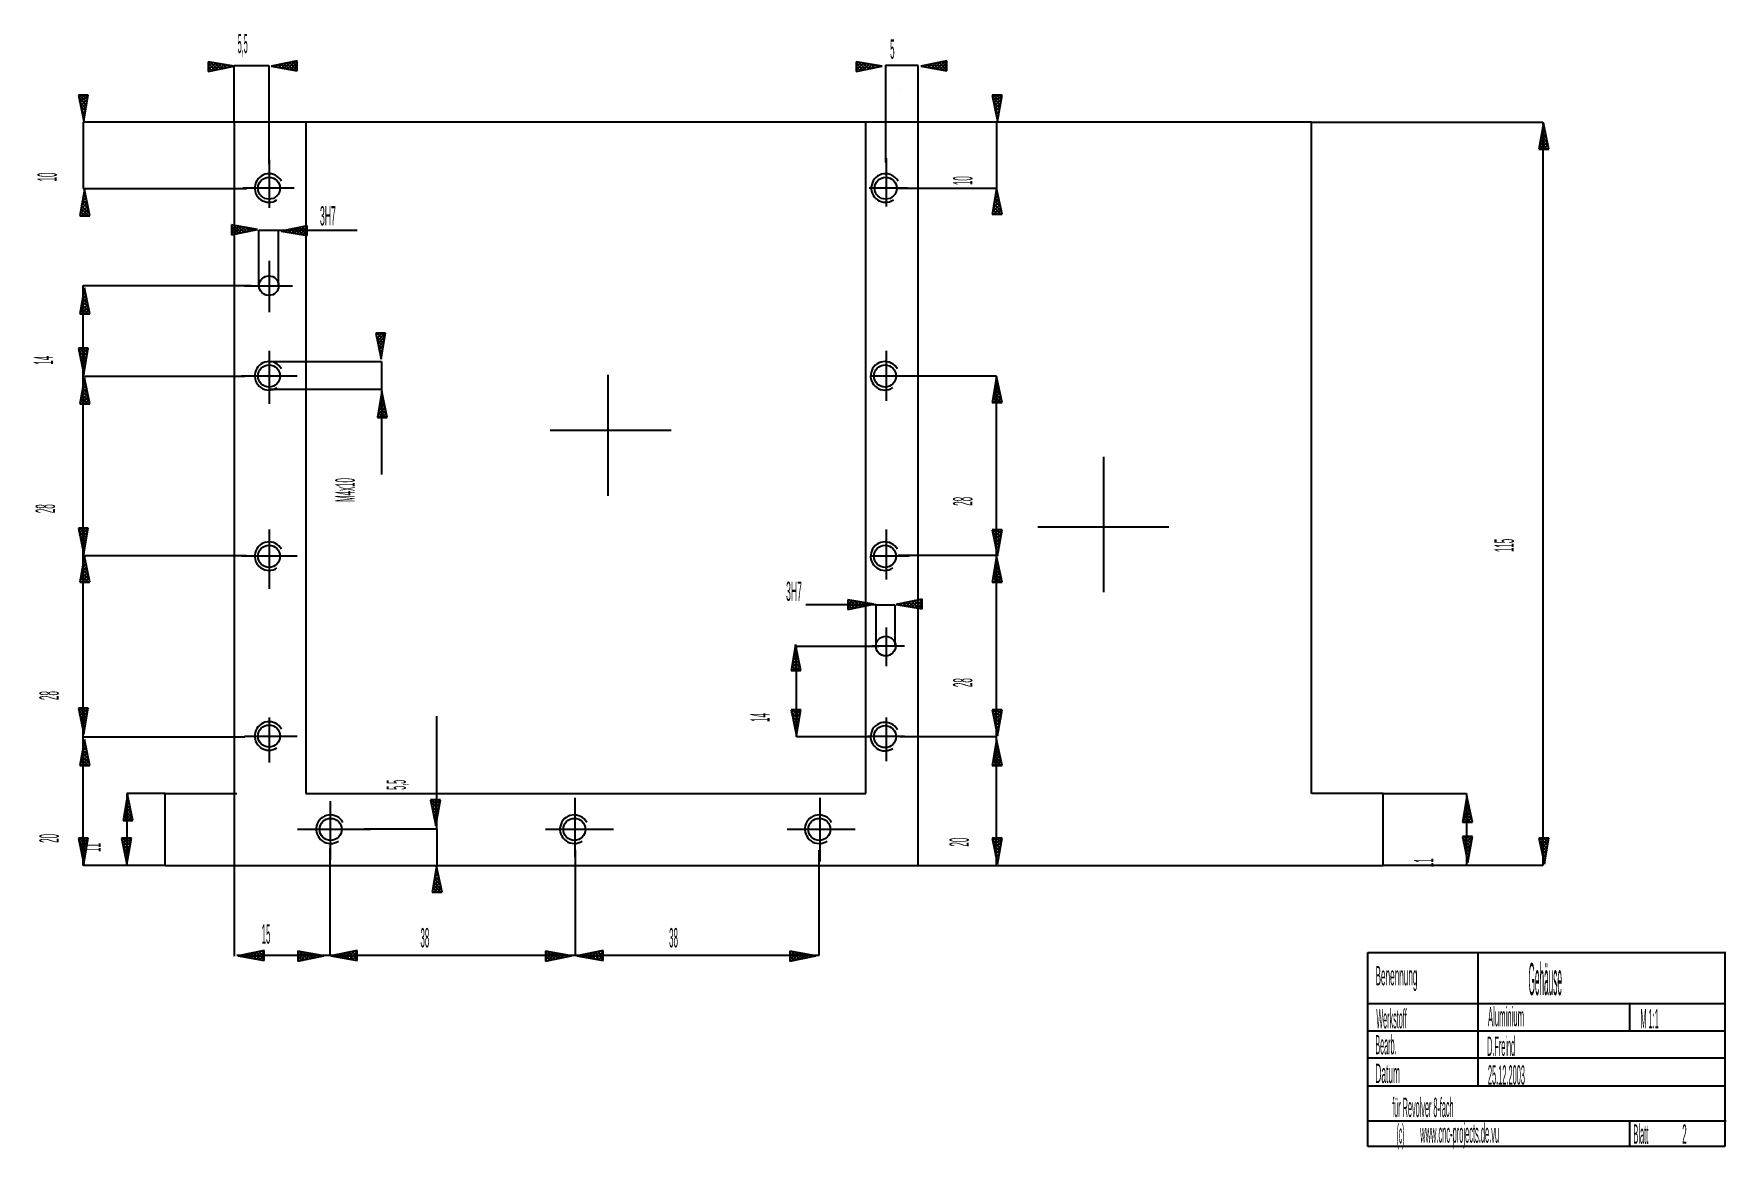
# Model space of a CAD drawing. Extents: x 0.8 to 11.1, y 0.4 to 7.2.
import ezdxf

# ---------------------------------------------------------------- set-up
doc = ezdxf.new("R2010")
doc.units = 0
doc.header["$LTSCALE"] = 10
doc.linetypes.add('DASHDOT', pattern=[1, 0.5, -0.25, 0, -0.25])
doc.layers.add('1', color=1, linetype='CONTINUOUS')

msp = doc.modelspace()

# ---------------------------------------------------------------- linework, layer by layer
at = {"layer": '1', "color": 0, "linetype": 'CONTINUOUS'}
for p, q in [((1.991, 6.986), (1.831, 7.013)), ((1.831, 7.013), (1.831, 6.953)), ((1.831, 7.013), (1.831, 6.953)), ((1.841, 7.011), (1.831, 7.002)), ((1.858, 7.008), (1.831, 6.981)), ((1.876, 7.005), (1.831, 6.961)), ((1.874, 6.962), (1.831, 7.004)), ((1.831, 6.953), (1.991, 6.986)), ((1.857, 6.958), (1.831, 6.984)), ((1.84, 6.954), (1.831, 6.963)), ((1.891, 6.965), (1.846, 7.011)), ((1.894, 7.002), (1.847, 6.956)), ((1.908, 6.969), (1.871, 7.006)), ((1.911, 6.999), (1.873, 6.961)), ((1.925, 6.972), (1.895, 7.002)), ((1.929, 6.996), (1.899, 6.967)), ((1.942, 6.976), (1.92, 6.998)), ((1.947, 6.993), (1.925, 6.972)), ((1.96, 6.979), (1.945, 6.994)), ((1.964, 6.99), (1.951, 6.978)), ((1.977, 6.983), (1.97, 6.989)), ((1.982, 6.987), (1.978, 6.983)), ((1.991, 6.643), (1.991, 6.99)), ((1.991, 6.99), (2.203, 6.99)), ((1.991, 6.986), (1.991, 6.986)), ((2.203, 6.99), (2.203, 6.387)), ((2.376, 7.018), (2.217, 6.985)), ((2.217, 6.985), (2.217, 6.985)), ((2.217, 6.985), (2.376, 6.958)), ((2.229, 6.983), (2.225, 6.987)), ((2.231, 6.988), (2.226, 6.983)), ((2.254, 6.978), (2.242, 6.99)), ((2.257, 6.993), (2.244, 6.98)), ((2.279, 6.974), (2.259, 6.994)), ((2.283, 6.999), (2.261, 6.977)), ((2.304, 6.97), (2.277, 6.997)), ((2.309, 7.004), (2.279, 6.974)), ((2.329, 6.966), (2.294, 7.001)), ((2.335, 7.009), (2.297, 6.971)), ((2.354, 6.961), (2.311, 7.004)), ((2.361, 7.015), (2.314, 6.968)), ((2.376, 6.96), (2.328, 7.008)), ((2.376, 7.009), (2.332, 6.965)), ((2.376, 6.98), (2.345, 7.012)), ((2.376, 6.989), (2.35, 6.962)), ((2.376, 7.001), (2.362, 7.015)), ((2.376, 6.968), (2.367, 6.959)), ((2.376, 6.958), (2.376, 7.018)), ((2.376, 6.958), (2.376, 7.018)), ((5.952, 6.986), (5.793, 7.013)), ((5.793, 7.013), (5.793, 6.953)), ((5.793, 7.013), (5.793, 6.953)), ((5.802, 7.011), (5.793, 7.002)), ((5.82, 7.008), (5.793, 6.981)), ((5.837, 7.005), (5.793, 6.961)), ((5.835, 6.962), (5.793, 7.004)), ((5.793, 6.953), (5.952, 6.986)), ((5.818, 6.958), (5.793, 6.984)), ((5.801, 6.954), (5.793, 6.963)), ((5.852, 6.965), (5.807, 7.011)), ((5.855, 7.002), (5.808, 6.956)), ((5.869, 6.969), (5.832, 7.006)), ((5.872, 6.999), (5.834, 6.961)), ((5.887, 6.972), (5.857, 7.002)), ((5.89, 6.996), (5.861, 6.967)), ((5.904, 6.976), (5.882, 6.998)), ((5.908, 6.993), (5.887, 6.972)), ((5.921, 6.979), (5.907, 6.994)), ((5.925, 6.99), (5.913, 6.978)), ((5.938, 6.983), (5.931, 6.989)), ((5.943, 6.987), (5.939, 6.983)), ((5.952, 6.986), (5.952, 6.986)), ((6.172, 6.99), (5.971, 6.99)), ((5.971, 6.99), (5.971, 6.397)), ((6.172, 6.643), (6.172, 6.99)), ((6.347, 7.018), (6.188, 6.985)), ((6.188, 6.985), (6.188, 6.985)), ((6.188, 6.985), (6.347, 6.958)), ((6.202, 6.988), (6.197, 6.983)), ((6.201, 6.983), (6.197, 6.987)), ((6.225, 6.978), (6.214, 6.99)), ((6.228, 6.993), (6.215, 6.98)), ((6.25, 6.974), (6.231, 6.994)), ((6.254, 6.999), (6.233, 6.977)), ((6.275, 6.97), (6.248, 6.997)), ((6.28, 7.004), (6.25, 6.974)), ((6.3, 6.966), (6.265, 7.001)), ((6.306, 7.009), (6.268, 6.971)), ((6.325, 6.961), (6.282, 7.004)), ((6.332, 7.015), (6.286, 6.968)), ((6.347, 6.96), (6.299, 7.008)), ((6.347, 7.009), (6.303, 6.965)), ((6.347, 6.98), (6.316, 7.012)), ((6.347, 6.989), (6.321, 6.962)), ((6.347, 7.001), (6.333, 7.015)), ((6.347, 6.968), (6.339, 6.959)), ((6.347, 6.958), (6.347, 7.018)), ((6.347, 6.958), (6.347, 7.018)), ((6.062, 6.842), (6.062, 6.842)), ((1.098, 6.809), (1.038, 6.809)), ((1.038, 6.809), (1.071, 6.65)), ((1.098, 6.809), (1.038, 6.809)), ((1.055, 6.809), (1.041, 6.795)), ((1.087, 6.747), (1.041, 6.794)), ((1.075, 6.809), (1.044, 6.778)), ((1.09, 6.765), (1.046, 6.809)), ((1.084, 6.729), (1.046, 6.767)), ((1.096, 6.809), (1.048, 6.761)), ((1.094, 6.787), (1.051, 6.744)), ((1.081, 6.712), (1.052, 6.741)), ((1.09, 6.762), (1.055, 6.727)), ((1.086, 6.737), (1.058, 6.71)), ((1.093, 6.782), (1.066, 6.809)), ((1.071, 6.65), (1.098, 6.809)), ((1.096, 6.8), (1.087, 6.809)), ((6.684, 6.809), (6.624, 6.809)), ((6.624, 6.809), (6.657, 6.65)), ((6.684, 6.809), (6.624, 6.809)), ((6.641, 6.809), (6.627, 6.795)), ((6.674, 6.747), (6.627, 6.794)), ((6.662, 6.809), (6.631, 6.778)), ((6.677, 6.765), (6.632, 6.809)), ((6.671, 6.729), (6.633, 6.767)), ((6.682, 6.809), (6.634, 6.761)), ((6.681, 6.787), (6.638, 6.744)), ((6.668, 6.712), (6.638, 6.741)), ((6.676, 6.762), (6.641, 6.727)), ((6.672, 6.737), (6.645, 6.71)), ((6.68, 6.782), (6.653, 6.809)), ((6.657, 6.65), (6.684, 6.809)), ((6.683, 6.8), (6.674, 6.809)), ((1.078, 6.694), (1.057, 6.715)), ((1.082, 6.712), (1.062, 6.693)), ((1.075, 6.677), (1.063, 6.689)), ((1.077, 6.687), (1.066, 6.676)), ((1.072, 6.659), (1.068, 6.663)), ((1.991, 6.643), (1.068, 6.643)), ((1.068, 6.643), (1.068, 6.239)), ((1.073, 6.663), (1.069, 6.659)), ((1.071, 6.65), (1.071, 6.65)), ((8.576, 6.643), (1.991, 6.643)), ((1.991, 6.643), (1.991, 2.54)), ((2.428, 6.643), (2.428, 2.54)), ((5.852, 2.54), (5.852, 6.643)), ((6.172, 2.101), (6.172, 6.643)), ((6.665, 6.694), (6.644, 6.715)), ((6.668, 6.712), (6.648, 6.693)), ((6.662, 6.677), (6.649, 6.689)), ((6.651, 6.644), (6.651, 6.239)), ((6.664, 6.687), (6.652, 6.676)), ((6.659, 6.659), (6.655, 6.663)), ((6.659, 6.663), (6.655, 6.659)), ((6.657, 6.65), (6.657, 6.65)), ((8.576, 2.54), (8.576, 6.643)), ((8.576, 6.643), (9.99, 6.643)), ((9.993, 6.638), (9.966, 6.479)), ((9.996, 6.624), (9.989, 6.618)), ((9.99, 6.643), (9.99, 2.101)), ((9.996, 6.624), (9.991, 6.629)), ((9.993, 6.638), (9.993, 6.638)), ((10.026, 6.479), (9.993, 6.638)), ((10.014, 6.539), (9.968, 6.493)), ((10.01, 6.556), (9.972, 6.518)), ((10.017, 6.479), (9.973, 6.523)), ((10.017, 6.521), (9.974, 6.479)), ((10.023, 6.494), (9.976, 6.54)), ((10.006, 6.573), (9.977, 6.543)), ((10.018, 6.52), (9.979, 6.558)), ((10.003, 6.59), (9.981, 6.568)), ((10.012, 6.546), (9.982, 6.576)), ((9.999, 6.607), (9.985, 6.593)), ((10.007, 6.572), (9.985, 6.593)), ((10.001, 6.598), (9.988, 6.611)), ((9.966, 6.479), (10.026, 6.479)), ((9.966, 6.479), (10.026, 6.479)), ((9.976, 6.479), (9.967, 6.488)), ((9.997, 6.479), (9.97, 6.505)), ((10.021, 6.504), (9.995, 6.479)), ((10.024, 6.487), (10.016, 6.479)), ((1.075, 6.231), (1.048, 6.071)), ((1.068, 6.239), (2.065, 6.239)), ((1.078, 6.217), (1.071, 6.21)), ((1.078, 6.217), (1.073, 6.221)), ((1.075, 6.231), (1.075, 6.231)), ((1.108, 6.071), (1.075, 6.231)), ((6.651, 6.239), (6.049, 6.239)), ((6.651, 6.241), (6.624, 6.082)), ((6.658, 6.21), (6.643, 6.196)), ((6.66, 6.201), (6.647, 6.214)), ((6.654, 6.227), (6.648, 6.22)), ((6.654, 6.227), (6.65, 6.232)), ((6.651, 6.241), (6.651, 6.241)), ((6.684, 6.082), (6.651, 6.241)), ((1.096, 6.131), (1.05, 6.086)), ((1.092, 6.148), (1.054, 6.111)), ((1.099, 6.071), (1.055, 6.116)), ((1.099, 6.114), (1.057, 6.071)), ((1.105, 6.086), (1.058, 6.133)), ((1.089, 6.165), (1.059, 6.136)), ((1.1, 6.113), (1.061, 6.151)), ((1.085, 6.182), (1.063, 6.16)), ((1.094, 6.139), (1.064, 6.168)), ((1.081, 6.2), (1.067, 6.185)), ((1.089, 6.165), (1.067, 6.186)), ((1.083, 6.191), (1.07, 6.204)), ((6.672, 6.141), (6.626, 6.096)), ((6.655, 6.082), (6.629, 6.108)), ((6.668, 6.158), (6.631, 6.121)), ((6.676, 6.082), (6.632, 6.126)), ((6.676, 6.124), (6.633, 6.082)), ((6.665, 6.176), (6.635, 6.146)), ((6.681, 6.097), (6.635, 6.143)), ((6.676, 6.123), (6.638, 6.161)), ((6.661, 6.193), (6.639, 6.171)), ((6.67, 6.149), (6.641, 6.179)), ((6.665, 6.175), (6.644, 6.196)), ((6.679, 6.107), (6.653, 6.082)), ((1.048, 6.071), (1.108, 6.071)), ((1.048, 6.071), (1.108, 6.071)), ((1.058, 6.071), (1.049, 6.08)), ((1.079, 6.071), (1.052, 6.098)), ((1.103, 6.097), (1.077, 6.071)), ((1.106, 6.08), (1.098, 6.071)), ((2.133, 5.988), (1.974, 6.015)), ((1.974, 6.015), (1.974, 5.955)), ((1.974, 6.015), (1.974, 5.955)), ((1.983, 6.014), (1.974, 6.004)), ((2, 6.011), (1.974, 5.984)), ((2.018, 6.008), (1.974, 5.963)), ((2.016, 5.964), (1.974, 6.006)), ((2.033, 5.967), (1.988, 6.013)), ((2.036, 6.005), (1.989, 5.958)), ((2.05, 5.971), (2.013, 6.009)), ((2.053, 6.002), (2.015, 5.964)), ((2.068, 5.974), (2.038, 6.004)), ((2.085, 5.978), (2.063, 6)), ((2.437, 6.01), (2.278, 5.977)), ((2.396, 6.001), (2.358, 5.963)), ((2.422, 6.007), (2.375, 5.96)), ((2.437, 5.952), (2.389, 6)), ((2.437, 6.001), (2.393, 5.957)), ((2.437, 5.972), (2.406, 6.004)), ((2.437, 5.993), (2.423, 6.007)), ((2.437, 5.95), (2.437, 6.01)), ((2.437, 5.95), (2.437, 6.01)), ((6.624, 6.082), (6.684, 6.082)), ((6.624, 6.082), (6.684, 6.082)), ((6.634, 6.082), (6.626, 6.09)), ((6.683, 6.09), (6.674, 6.082)), ((1.974, 5.955), (2.133, 5.988)), ((1.999, 5.96), (1.974, 5.986)), ((1.982, 5.957), (1.974, 5.965)), ((2.071, 5.999), (2.041, 5.969)), ((2.089, 5.996), (2.068, 5.974)), ((2.102, 5.982), (2.087, 5.996)), ((2.106, 5.993), (2.094, 5.98)), ((2.119, 5.985), (2.112, 5.992)), ((2.124, 5.99), (2.12, 5.985)), ((2.133, 5.988), (2.133, 5.988)), ((2.142, 5.644), (2.142, 5.983)), ((2.142, 5.983), (2.259, 5.983)), ((2.259, 5.983), (2.259, 5.644)), ((2.259, 5.983), (2.743, 5.983)), ((2.278, 5.977), (2.278, 5.977)), ((2.278, 5.977), (2.437, 5.95)), ((2.29, 5.975), (2.286, 5.979)), ((2.291, 5.98), (2.287, 5.975)), ((2.315, 5.97), (2.303, 5.982)), ((2.318, 5.985), (2.305, 5.972)), ((2.34, 5.966), (2.32, 5.986)), ((2.344, 5.991), (2.322, 5.969)), ((2.365, 5.962), (2.337, 5.989)), ((2.37, 5.996), (2.34, 5.966)), ((2.39, 5.958), (2.355, 5.993)), ((2.415, 5.953), (2.372, 5.996)), ((2.437, 5.981), (2.41, 5.954)), ((2.437, 5.96), (2.428, 5.951)), ((1.075, 5.63), (1.048, 5.471)), ((1.081, 5.599), (1.067, 5.585)), ((1.068, 5.092), (1.068, 5.645)), ((1.068, 5.645), (2.094, 5.645)), ((1.083, 5.59), (1.07, 5.603)), ((1.078, 5.616), (1.071, 5.61)), ((1.078, 5.616), (1.073, 5.621)), ((1.075, 5.63), (1.075, 5.63)), ((1.108, 5.471), (1.075, 5.63)), ((1.096, 5.53), (1.05, 5.485)), ((1.079, 5.471), (1.052, 5.497)), ((1.092, 5.548), (1.054, 5.51)), ((1.099, 5.471), (1.055, 5.515)), ((1.099, 5.513), (1.057, 5.471)), ((1.105, 5.486), (1.058, 5.532)), ((1.089, 5.565), (1.059, 5.535)), ((1.1, 5.512), (1.061, 5.55)), ((1.085, 5.582), (1.063, 5.56)), ((1.094, 5.538), (1.064, 5.568)), ((1.089, 5.564), (1.067, 5.585)), ((1.103, 5.496), (1.077, 5.471)), ((1.048, 5.471), (1.108, 5.471)), ((1.048, 5.471), (1.108, 5.471)), ((1.058, 5.471), (1.049, 5.479)), ((1.106, 5.479), (1.098, 5.471)), ((2.916, 5.353), (2.856, 5.353)), ((2.856, 5.353), (2.889, 5.194)), ((2.916, 5.353), (2.856, 5.353)), ((2.873, 5.353), (2.859, 5.339)), ((2.906, 5.291), (2.859, 5.338)), ((2.893, 5.353), (2.862, 5.322)), ((2.909, 5.309), (2.864, 5.353)), ((2.903, 5.273), (2.864, 5.311)), ((2.914, 5.353), (2.866, 5.305)), ((2.912, 5.331), (2.869, 5.288)), ((2.9, 5.256), (2.87, 5.285)), ((2.908, 5.306), (2.873, 5.271)), ((2.904, 5.281), (2.877, 5.254)), ((2.912, 5.326), (2.885, 5.353)), ((2.889, 5.194), (2.916, 5.353)), ((2.915, 5.344), (2.905, 5.353)), ((1.098, 5.262), (1.038, 5.262)), ((1.038, 5.262), (1.071, 5.102)), ((1.098, 5.262), (1.038, 5.262)), ((1.055, 5.262), (1.041, 5.248)), ((1.087, 5.199), (1.041, 5.246)), ((1.075, 5.262), (1.044, 5.231)), ((1.09, 5.217), (1.046, 5.262)), ((1.084, 5.182), (1.046, 5.22)), ((1.096, 5.262), (1.048, 5.213)), ((1.094, 5.239), (1.051, 5.196)), ((1.081, 5.164), (1.052, 5.194)), ((1.09, 5.214), (1.055, 5.179)), ((1.086, 5.19), (1.058, 5.162)), ((1.093, 5.235), (1.066, 5.262)), ((1.071, 5.102), (1.098, 5.262)), ((1.096, 5.252), (1.087, 5.262)), ((2.205, 5.18), (2.892, 5.18)), ((2.897, 5.238), (2.875, 5.259)), ((2.9, 5.256), (2.88, 5.237)), ((2.894, 5.22), (2.881, 5.233)), ((2.895, 5.231), (2.884, 5.22)), ((2.89, 5.203), (2.886, 5.207)), ((2.891, 5.206), (2.887, 5.203)), ((2.889, 5.194), (2.889, 5.194)), ((2.892, 5.18), (2.892, 5.009)), ((1.075, 5.08), (1.048, 4.921)), ((1.078, 5.146), (1.057, 5.168)), ((1.082, 5.165), (1.062, 5.145)), ((1.075, 5.129), (1.063, 5.142)), ((1.077, 5.14), (1.066, 5.128)), ((1.072, 5.111), (1.068, 5.115)), ((1.068, 3.994), (1.068, 5.092)), ((1.068, 5.092), (2.055, 5.092)), ((1.073, 5.115), (1.069, 5.111)), ((1.071, 5.102), (1.071, 5.102)), ((1.078, 5.066), (1.073, 5.071)), ((1.075, 5.08), (1.075, 5.08)), ((1.108, 4.921), (1.075, 5.08)), ((6.651, 5.092), (6.089, 5.092)), ((6.651, 5.09), (6.624, 4.931)), ((6.654, 5.076), (6.648, 5.07)), ((6.654, 5.077), (6.65, 5.081)), ((6.651, 3.994), (6.651, 5.092)), ((6.651, 5.09), (6.651, 5.09)), ((6.684, 4.931), (6.651, 5.09)), ((1.096, 4.981), (1.05, 4.935)), ((1.092, 4.998), (1.054, 4.96)), ((1.105, 4.936), (1.058, 4.983)), ((1.089, 5.015), (1.059, 4.985)), ((1.1, 4.962), (1.061, 5)), ((1.085, 5.032), (1.063, 5.01)), ((1.094, 4.988), (1.064, 5.018)), ((1.081, 5.049), (1.067, 5.035)), ((1.089, 5.014), (1.067, 5.036)), ((1.083, 5.04), (1.07, 5.053)), ((1.078, 5.066), (1.071, 5.06)), ((2.892, 5.009), (2.205, 5.009)), ((2.893, 4.999), (2.866, 4.839)), ((2.9, 4.968), (2.885, 4.953)), ((2.901, 4.959), (2.888, 4.972)), ((2.896, 4.985), (2.89, 4.978)), ((2.896, 4.985), (2.891, 4.989)), ((2.892, 5.009), (2.892, 4.491)), ((2.893, 4.999), (2.893, 4.999)), ((2.926, 4.839), (2.893, 4.999)), ((6.672, 4.991), (6.626, 4.945)), ((6.668, 5.008), (6.631, 4.97)), ((6.676, 4.931), (6.632, 4.975)), ((6.676, 4.974), (6.633, 4.931)), ((6.665, 5.025), (6.635, 4.995)), ((6.681, 4.946), (6.635, 4.993)), ((6.676, 4.972), (6.638, 5.01)), ((6.661, 5.042), (6.639, 5.02)), ((6.67, 4.998), (6.641, 5.028)), ((6.658, 5.059), (6.643, 5.045)), ((6.665, 5.024), (6.644, 5.046)), ((6.66, 5.05), (6.647, 5.063)), ((1.048, 4.921), (1.108, 4.921)), ((1.048, 4.921), (1.108, 4.921)), ((1.058, 4.921), (1.049, 4.93)), ((1.079, 4.921), (1.052, 4.947)), ((1.099, 4.921), (1.055, 4.965)), ((1.099, 4.964), (1.057, 4.921)), ((1.103, 4.946), (1.077, 4.921)), ((1.106, 4.929), (1.098, 4.921)), ((2.914, 4.899), (2.868, 4.854)), ((2.897, 4.839), (2.87, 4.866)), ((2.91, 4.916), (2.873, 4.879)), ((2.918, 4.839), (2.873, 4.883)), ((2.917, 4.882), (2.875, 4.839)), ((2.923, 4.854), (2.876, 4.901)), ((2.907, 4.933), (2.877, 4.904)), ((2.918, 4.88), (2.879, 4.919)), ((2.903, 4.95), (2.881, 4.928)), ((2.912, 4.907), (2.882, 4.936)), ((2.907, 4.933), (2.885, 4.954)), ((2.921, 4.865), (2.895, 4.839)), ((6.624, 4.931), (6.684, 4.931)), ((6.624, 4.931), (6.684, 4.931)), ((6.634, 4.931), (6.626, 4.94)), ((6.655, 4.931), (6.629, 4.957)), ((6.679, 4.957), (6.653, 4.931)), ((6.683, 4.94), (6.674, 4.931)), ((2.866, 4.839), (2.926, 4.839)), ((2.866, 4.839), (2.926, 4.839)), ((2.876, 4.839), (2.867, 4.848)), ((2.925, 4.848), (2.916, 4.839)), ((1.098, 4.162), (1.038, 4.162)), ((1.038, 4.162), (1.071, 4.003)), ((1.098, 4.162), (1.038, 4.162)), ((1.055, 4.162), (1.041, 4.148)), ((1.087, 4.1), (1.041, 4.146)), ((1.075, 4.162), (1.044, 4.131)), ((1.09, 4.117), (1.046, 4.162)), ((1.096, 4.162), (1.048, 4.114)), ((1.094, 4.14), (1.051, 4.097)), ((1.093, 4.135), (1.066, 4.162)), ((1.071, 4.003), (1.098, 4.162)), ((1.096, 4.153), (1.087, 4.162)), ((6.684, 4.152), (6.624, 4.152)), ((6.624, 4.152), (6.657, 3.993)), ((6.684, 4.152), (6.624, 4.152)), ((6.641, 4.152), (6.627, 4.138)), ((6.662, 4.152), (6.631, 4.121)), ((6.677, 4.107), (6.632, 4.152)), ((6.682, 4.152), (6.634, 4.104)), ((6.68, 4.125), (6.653, 4.152)), ((6.657, 3.993), (6.684, 4.152)), ((6.683, 4.142), (6.674, 4.152)), ((1.084, 4.082), (1.046, 4.12)), ((1.081, 4.064), (1.052, 4.094)), ((1.09, 4.115), (1.055, 4.08)), ((1.078, 4.047), (1.057, 4.068)), ((1.086, 4.09), (1.058, 4.063)), ((1.082, 4.065), (1.062, 4.045)), ((1.075, 4.029), (1.063, 4.042)), ((1.077, 4.04), (1.066, 4.028)), ((6.674, 4.09), (6.627, 4.136)), ((6.671, 4.072), (6.633, 4.11)), ((6.681, 4.129), (6.638, 4.087)), ((6.668, 4.054), (6.638, 4.084)), ((6.676, 4.105), (6.641, 4.069)), ((6.665, 4.037), (6.644, 4.058)), ((6.672, 4.08), (6.645, 4.052)), ((6.668, 4.055), (6.648, 4.035)), ((1.075, 3.991), (1.048, 3.831)), ((1.085, 3.942), (1.063, 3.92)), ((1.081, 3.96), (1.067, 3.945)), ((1.089, 3.925), (1.067, 3.946)), ((1.072, 4.012), (1.068, 4.016)), ((1.068, 2.887), (1.068, 3.994)), ((1.068, 3.994), (2.065, 3.994)), ((1.073, 4.015), (1.069, 4.011)), ((1.083, 3.951), (1.07, 3.964)), ((1.071, 4.003), (1.071, 4.003)), ((1.078, 3.977), (1.071, 3.97)), ((1.078, 3.977), (1.073, 3.981)), ((1.075, 3.991), (1.075, 3.991)), ((1.108, 3.831), (1.075, 3.991)), ((6.651, 3.994), (6.049, 3.994)), ((6.651, 3.991), (6.624, 3.831)), ((6.661, 3.942), (6.639, 3.92)), ((6.658, 3.96), (6.643, 3.945)), ((6.665, 3.925), (6.644, 3.946)), ((6.66, 3.951), (6.647, 3.964)), ((6.654, 3.977), (6.648, 3.97)), ((6.662, 4.019), (6.649, 4.032)), ((6.654, 3.977), (6.65, 3.981)), ((6.651, 2.887), (6.651, 3.994)), ((6.651, 3.991), (6.651, 3.991)), ((6.684, 3.831), (6.651, 3.991)), ((6.664, 4.03), (6.652, 4.018)), ((6.659, 4.001), (6.655, 4.006)), ((6.659, 4.005), (6.655, 4.001)), ((6.657, 3.993), (6.657, 3.993)), ((1.048, 3.831), (1.108, 3.831)), ((1.048, 3.831), (1.108, 3.831)), ((1.058, 3.831), (1.049, 3.84)), ((1.096, 3.891), (1.05, 3.846)), ((1.079, 3.831), (1.052, 3.858)), ((1.092, 3.908), (1.054, 3.871)), ((1.099, 3.831), (1.055, 3.875)), ((1.099, 3.874), (1.057, 3.831)), ((1.105, 3.846), (1.058, 3.893)), ((1.089, 3.925), (1.059, 3.895)), ((1.1, 3.872), (1.061, 3.911)), ((1.094, 3.899), (1.064, 3.928)), ((1.103, 3.857), (1.077, 3.831)), ((1.106, 3.84), (1.098, 3.831)), ((6.624, 3.831), (6.684, 3.831)), ((6.624, 3.831), (6.684, 3.831)), ((6.672, 3.891), (6.626, 3.846)), ((6.634, 3.831), (6.626, 3.84)), ((6.655, 3.831), (6.629, 3.858)), ((6.668, 3.908), (6.631, 3.871)), ((6.676, 3.831), (6.632, 3.875)), ((6.676, 3.874), (6.633, 3.831)), ((6.665, 3.925), (6.635, 3.895)), ((6.681, 3.846), (6.635, 3.893)), ((6.676, 3.872), (6.638, 3.911)), ((6.67, 3.899), (6.641, 3.928)), ((6.679, 3.857), (6.653, 3.831)), ((6.683, 3.84), (6.674, 3.831)), ((5.901, 3.697), (5.742, 3.724)), ((5.742, 3.724), (5.742, 3.664)), ((5.742, 3.724), (5.742, 3.664)), ((6.195, 3.729), (6.036, 3.696)), ((6.18, 3.726), (6.133, 3.679)), ((6.195, 3.712), (6.181, 3.726)), ((6.195, 3.669), (6.195, 3.729)), ((6.195, 3.669), (6.195, 3.729)), ((5.914, 3.693), (5.484, 3.693)), ((5.751, 3.723), (5.742, 3.713)), ((5.769, 3.72), (5.742, 3.693)), ((5.786, 3.717), (5.742, 3.672)), ((5.785, 3.673), (5.742, 3.715)), ((5.742, 3.664), (5.901, 3.697)), ((5.767, 3.669), (5.742, 3.695)), ((5.75, 3.666), (5.742, 3.674)), ((5.802, 3.676), (5.756, 3.722)), ((5.804, 3.714), (5.758, 3.667)), ((5.819, 3.68), (5.781, 3.718)), ((5.822, 3.711), (5.784, 3.673)), ((5.836, 3.683), (5.806, 3.713)), ((5.839, 3.708), (5.81, 3.678)), ((5.853, 3.687), (5.831, 3.709)), ((5.857, 3.705), (5.836, 3.683)), ((5.87, 3.691), (5.856, 3.705)), ((5.875, 3.702), (5.862, 3.689)), ((5.887, 3.694), (5.881, 3.701)), ((5.892, 3.699), (5.888, 3.694)), ((5.901, 3.697), (5.901, 3.697)), ((5.914, 3.442), (5.914, 3.693)), ((5.914, 3.693), (6.028, 3.693)), ((6.028, 3.693), (6.028, 3.442)), ((6.036, 3.696), (6.036, 3.696)), ((6.036, 3.696), (6.195, 3.669)), ((6.048, 3.694), (6.044, 3.698)), ((6.05, 3.699), (6.045, 3.694)), ((6.073, 3.69), (6.061, 3.701)), ((6.076, 3.704), (6.063, 3.691)), ((6.098, 3.685), (6.078, 3.705)), ((6.102, 3.71), (6.08, 3.688)), ((6.123, 3.681), (6.096, 3.708)), ((6.128, 3.715), (6.098, 3.685)), ((6.148, 3.677), (6.113, 3.712)), ((6.154, 3.721), (6.116, 3.682)), ((6.173, 3.673), (6.13, 3.716)), ((6.195, 3.671), (6.147, 3.719)), ((6.195, 3.72), (6.151, 3.676)), ((6.195, 3.692), (6.164, 3.723)), ((6.195, 3.7), (6.169, 3.673)), ((6.195, 3.679), (6.186, 3.67)), ((5.422, 3.451), (5.395, 3.292)), ((5.429, 3.42), (5.414, 3.406)), ((5.431, 3.411), (5.418, 3.424)), ((5.425, 3.437), (5.419, 3.431)), ((5.425, 3.437), (5.421, 3.442)), ((5.422, 3.451), (5.422, 3.451)), ((5.455, 3.292), (5.422, 3.451)), ((5.428, 2.887), (5.428, 3.44)), ((5.428, 3.44), (5.931, 3.44)), ((5.443, 3.351), (5.397, 3.306)), ((5.426, 3.292), (5.4, 3.318)), ((5.439, 3.369), (5.402, 3.331)), ((5.447, 3.292), (5.403, 3.336)), ((5.446, 3.334), (5.404, 3.292)), ((5.436, 3.386), (5.406, 3.356)), ((5.452, 3.307), (5.406, 3.353)), ((5.447, 3.333), (5.409, 3.371)), ((5.432, 3.403), (5.41, 3.381)), ((5.441, 3.359), (5.412, 3.389)), ((5.436, 3.385), (5.415, 3.406)), ((5.45, 3.317), (5.424, 3.292)), ((5.395, 3.292), (5.455, 3.292)), ((5.395, 3.292), (5.455, 3.292)), ((5.405, 3.292), (5.397, 3.301)), ((5.454, 3.3), (5.445, 3.292)), ((1.098, 3.062), (1.038, 3.062)), ((1.038, 3.062), (1.071, 2.903)), ((1.098, 3.062), (1.038, 3.062)), ((1.055, 3.062), (1.041, 3.048)), ((1.087, 3), (1.041, 3.047)), ((1.075, 3.062), (1.044, 3.031)), ((1.09, 3.018), (1.046, 3.062)), ((1.084, 2.982), (1.046, 3.02)), ((1.096, 3.062), (1.048, 3.014)), ((1.094, 3.04), (1.051, 2.997)), ((1.09, 3.015), (1.055, 2.98)), ((1.093, 3.035), (1.066, 3.062)), ((1.071, 2.903), (1.098, 3.062)), ((1.096, 3.053), (1.087, 3.062)), ((3.229, 2.325), (3.229, 3.014)), ((5.455, 3.052), (5.395, 3.052)), ((5.395, 3.052), (5.428, 2.893)), ((5.455, 3.052), (5.395, 3.052)), ((5.412, 3.052), (5.398, 3.038)), ((5.445, 2.99), (5.398, 3.036)), ((5.433, 3.052), (5.402, 3.021)), ((5.448, 3.008), (5.403, 3.052)), ((5.442, 2.972), (5.404, 3.01)), ((5.453, 3.052), (5.405, 3.004)), ((5.452, 3.03), (5.409, 2.987)), ((5.447, 3.005), (5.412, 2.97)), ((5.451, 3.025), (5.424, 3.052)), ((5.428, 2.893), (5.455, 3.052)), ((5.454, 3.043), (5.445, 3.052)), ((6.684, 3.052), (6.624, 3.052)), ((6.624, 3.052), (6.657, 2.893)), ((6.684, 3.052), (6.624, 3.052)), ((6.641, 3.052), (6.627, 3.038)), ((6.674, 2.99), (6.627, 3.036)), ((6.662, 3.052), (6.631, 3.021)), ((6.677, 3.008), (6.632, 3.052)), ((6.671, 2.972), (6.633, 3.01)), ((6.682, 3.052), (6.634, 3.004)), ((6.681, 3.03), (6.638, 2.987)), ((6.676, 3.005), (6.641, 2.97)), ((6.68, 3.025), (6.653, 3.052)), ((6.657, 2.893), (6.684, 3.052)), ((6.683, 3.043), (6.674, 3.052)), ((1.081, 2.965), (1.052, 2.994)), ((1.078, 2.947), (1.057, 2.968)), ((1.086, 2.99), (1.058, 2.963)), ((1.082, 2.965), (1.062, 2.946)), ((1.075, 2.93), (1.063, 2.942)), ((1.077, 2.94), (1.066, 2.929)), ((1.072, 2.912), (1.068, 2.916)), ((1.073, 2.915), (1.069, 2.912)), ((1.071, 2.903), (1.071, 2.903)), ((5.439, 2.955), (5.409, 2.984)), ((5.436, 2.937), (5.415, 2.958)), ((5.443, 2.98), (5.416, 2.953)), ((5.439, 2.955), (5.419, 2.936)), ((5.433, 2.919), (5.42, 2.932)), ((5.435, 2.93), (5.423, 2.918)), ((5.43, 2.902), (5.426, 2.906)), ((5.43, 2.905), (5.426, 2.901)), ((6.668, 2.955), (6.638, 2.984)), ((6.665, 2.937), (6.644, 2.958)), ((6.672, 2.98), (6.645, 2.953)), ((6.668, 2.955), (6.648, 2.936)), ((6.662, 2.919), (6.649, 2.932)), ((6.664, 2.93), (6.652, 2.918)), ((6.659, 2.902), (6.655, 2.906)), ((6.659, 2.905), (6.655, 2.901)), ((1.075, 2.871), (1.048, 2.711)), ((1.089, 2.805), (1.059, 2.775)), ((1.085, 2.822), (1.063, 2.8)), ((1.094, 2.779), (1.064, 2.808)), ((1.081, 2.839), (1.067, 2.825)), ((1.089, 2.805), (1.067, 2.826)), ((1.068, 2.101), (1.068, 2.887)), ((1.068, 2.887), (2.055, 2.887)), ((1.083, 2.831), (1.07, 2.844)), ((1.078, 2.857), (1.071, 2.85)), ((1.078, 2.857), (1.073, 2.861)), ((1.075, 2.871), (1.075, 2.871)), ((1.108, 2.711), (1.075, 2.871)), ((5.428, 2.893), (5.428, 2.893)), ((5.882, 2.887), (5.428, 2.887)), ((6.651, 2.887), (6.059, 2.887)), ((6.651, 2.871), (6.624, 2.711)), ((6.665, 2.805), (6.635, 2.775)), ((6.661, 2.822), (6.639, 2.8)), ((6.67, 2.779), (6.641, 2.808)), ((6.658, 2.839), (6.643, 2.825)), ((6.665, 2.805), (6.644, 2.826)), ((6.66, 2.831), (6.647, 2.844)), ((6.654, 2.857), (6.648, 2.85)), ((6.654, 2.857), (6.65, 2.861)), ((6.651, 2.105), (6.651, 2.887)), ((6.651, 2.871), (6.651, 2.871)), ((6.684, 2.711), (6.651, 2.871)), ((6.657, 2.893), (6.657, 2.893)), ((1.048, 2.711), (1.108, 2.711)), ((1.048, 2.711), (1.108, 2.711)), ((1.058, 2.711), (1.049, 2.72)), ((1.096, 2.771), (1.05, 2.726)), ((1.079, 2.711), (1.052, 2.738)), ((1.092, 2.788), (1.054, 2.751)), ((1.099, 2.711), (1.055, 2.755)), ((1.099, 2.754), (1.057, 2.711)), ((1.105, 2.726), (1.058, 2.773)), ((1.1, 2.752), (1.061, 2.791)), ((1.103, 2.737), (1.077, 2.711)), ((1.106, 2.72), (1.098, 2.711)), ((6.624, 2.711), (6.684, 2.711)), ((6.624, 2.711), (6.684, 2.711)), ((6.672, 2.771), (6.626, 2.726)), ((6.634, 2.711), (6.626, 2.72)), ((6.655, 2.711), (6.629, 2.738)), ((6.668, 2.788), (6.631, 2.751)), ((6.676, 2.711), (6.632, 2.755)), ((6.676, 2.754), (6.633, 2.711)), ((6.681, 2.726), (6.635, 2.773)), ((6.676, 2.752), (6.638, 2.791)), ((6.679, 2.737), (6.653, 2.711)), ((6.683, 2.72), (6.674, 2.711)), ((1.339, 2.535), (1.312, 2.375)), ((1.349, 2.486), (1.327, 2.464)), ((1.346, 2.503), (1.331, 2.489)), ((1.353, 2.469), (1.331, 2.49)), ((1.347, 2.495), (1.334, 2.508)), ((1.569, 2.54), (1.335, 2.54)), ((1.335, 2.54), (1.335, 2.105)), ((1.342, 2.521), (1.336, 2.514)), ((1.342, 2.521), (1.337, 2.525)), ((1.339, 2.535), (1.339, 2.535)), ((1.372, 2.375), (1.339, 2.535)), ((1.569, 2.101), (1.569, 2.54)), ((1.569, 2.54), (2.006, 2.54)), ((1.991, 2.54), (1.991, 1.546)), ((2.428, 2.54), (5.852, 2.54)), ((3.251, 2.502), (3.191, 2.502)), ((3.191, 2.502), (3.224, 2.343)), ((3.251, 2.502), (3.191, 2.502)), ((3.208, 2.502), (3.194, 2.488)), ((3.241, 2.44), (3.194, 2.487)), ((3.229, 2.502), (3.197, 2.471)), ((3.244, 2.458), (3.199, 2.502)), ((3.249, 2.502), (3.201, 2.454)), ((3.247, 2.475), (3.22, 2.502)), ((3.224, 2.343), (3.251, 2.502)), ((3.25, 2.493), (3.24, 2.502)), ((9.013, 2.54), (8.576, 2.54)), ((9.013, 2.101), (9.013, 2.54)), ((9.013, 2.54), (9.523, 2.54)), ((9.526, 2.524), (9.498, 2.365)), ((9.532, 2.493), (9.518, 2.479)), ((9.534, 2.485), (9.521, 2.497)), ((9.529, 2.51), (9.522, 2.504)), ((9.523, 2.54), (9.523, 2.101)), ((9.529, 2.511), (9.524, 2.515)), ((9.526, 2.524), (9.526, 2.524)), ((9.559, 2.365), (9.526, 2.524)), ((1.322, 2.375), (1.313, 2.384)), ((1.36, 2.435), (1.314, 2.39)), ((1.343, 2.375), (1.316, 2.402)), ((1.356, 2.452), (1.319, 2.415)), ((1.364, 2.375), (1.319, 2.419)), ((1.363, 2.418), (1.321, 2.375)), ((1.369, 2.39), (1.322, 2.437)), ((1.353, 2.469), (1.323, 2.439)), ((1.364, 2.416), (1.325, 2.455)), ((1.358, 2.443), (1.328, 2.472)), ((1.367, 2.401), (1.341, 2.375)), ((1.37, 2.384), (1.362, 2.375)), ((3.238, 2.422), (3.2, 2.46)), ((3.248, 2.48), (3.205, 2.437)), ((3.235, 2.405), (3.205, 2.434)), ((3.243, 2.455), (3.208, 2.42)), ((3.232, 2.387), (3.211, 2.408)), ((3.239, 2.43), (3.212, 2.403)), ((3.235, 2.405), (3.215, 2.386)), ((3.229, 2.369), (3.216, 2.382)), ((3.231, 2.38), (3.219, 2.369)), ((9.546, 2.425), (9.501, 2.379)), ((9.529, 2.365), (9.503, 2.392)), ((9.543, 2.442), (9.505, 2.404)), ((9.55, 2.365), (9.506, 2.409)), ((9.55, 2.408), (9.507, 2.365)), ((9.539, 2.459), (9.509, 2.429)), ((9.556, 2.38), (9.509, 2.427)), ((9.55, 2.406), (9.512, 2.445)), ((9.536, 2.476), (9.514, 2.454)), ((9.545, 2.432), (9.515, 2.462)), ((9.539, 2.458), (9.518, 2.48)), ((9.554, 2.391), (9.528, 2.365)), ((1.312, 2.375), (1.372, 2.375)), ((1.312, 2.375), (1.372, 2.375)), ((2.785, 2.325), (3.229, 2.325)), ((3.226, 2.352), (3.221, 2.356)), ((3.226, 2.355), (3.222, 2.352)), ((3.224, 2.343), (3.224, 2.343)), ((3.229, 2.325), (3.229, 2.102)), ((9.498, 2.365), (9.559, 2.365)), ((9.498, 2.365), (9.559, 2.365)), ((9.559, 2.278), (9.498, 2.278)), ((9.498, 2.278), (9.532, 2.119)), ((9.559, 2.278), (9.498, 2.278)), ((9.509, 2.365), (9.5, 2.374)), ((9.515, 2.278), (9.501, 2.264)), ((9.536, 2.278), (9.505, 2.247)), ((9.551, 2.234), (9.507, 2.278)), ((9.557, 2.278), (9.509, 2.23)), ((9.554, 2.251), (9.527, 2.278)), ((9.532, 2.119), (9.559, 2.278)), ((9.557, 2.269), (9.548, 2.278)), ((9.557, 2.374), (9.549, 2.365)), ((1.098, 2.268), (1.038, 2.268)), ((1.038, 2.268), (1.071, 2.109)), ((1.098, 2.268), (1.038, 2.268)), ((1.055, 2.268), (1.041, 2.254)), ((1.087, 2.206), (1.041, 2.252)), ((1.075, 2.268), (1.044, 2.237)), ((1.09, 2.224), (1.046, 2.268)), ((1.084, 2.188), (1.046, 2.226)), ((1.096, 2.268), (1.048, 2.22)), ((1.094, 2.246), (1.051, 2.203)), ((1.081, 2.171), (1.052, 2.2)), ((1.09, 2.221), (1.055, 2.186)), ((1.078, 2.153), (1.057, 2.174)), ((1.086, 2.196), (1.058, 2.169)), ((1.093, 2.241), (1.066, 2.268)), ((1.071, 2.109), (1.098, 2.268)), ((1.096, 2.259), (1.087, 2.268)), ((1.362, 2.268), (1.302, 2.268)), ((1.302, 2.268), (1.335, 2.109)), ((1.362, 2.268), (1.302, 2.268)), ((1.319, 2.268), (1.305, 2.254)), ((1.352, 2.206), (1.305, 2.252)), ((1.339, 2.268), (1.308, 2.237)), ((1.355, 2.224), (1.31, 2.268)), ((1.349, 2.188), (1.31, 2.226)), ((1.36, 2.268), (1.312, 2.22)), ((1.358, 2.246), (1.315, 2.203)), ((1.345, 2.171), (1.316, 2.2)), ((1.354, 2.221), (1.319, 2.186)), ((1.342, 2.153), (1.321, 2.174)), ((1.35, 2.196), (1.322, 2.169)), ((1.358, 2.241), (1.331, 2.268)), ((1.335, 2.109), (1.362, 2.268)), ((1.361, 2.259), (1.351, 2.268)), ((2.578, 1.552), (2.578, 2.204)), ((4.077, 1.552), (4.077, 2.194)), ((5.566, 1.552), (5.566, 2.194)), ((6.684, 2.268), (6.624, 2.268)), ((6.624, 2.268), (6.657, 2.109)), ((6.684, 2.268), (6.624, 2.268)), ((6.641, 2.268), (6.627, 2.254)), ((6.674, 2.206), (6.627, 2.252)), ((6.662, 2.268), (6.631, 2.237)), ((6.677, 2.224), (6.632, 2.268)), ((6.671, 2.188), (6.633, 2.226)), ((6.682, 2.268), (6.634, 2.22)), ((6.681, 2.246), (6.638, 2.203)), ((6.668, 2.171), (6.638, 2.2)), ((6.676, 2.221), (6.641, 2.186)), ((6.665, 2.153), (6.644, 2.174)), ((6.672, 2.196), (6.645, 2.169)), ((6.68, 2.241), (6.653, 2.268)), ((6.657, 2.109), (6.684, 2.268)), ((6.683, 2.259), (6.674, 2.268)), ((9.548, 2.216), (9.502, 2.263)), ((9.545, 2.198), (9.507, 2.236)), ((9.555, 2.256), (9.512, 2.213)), ((9.542, 2.181), (9.513, 2.21)), ((9.551, 2.231), (9.516, 2.196)), ((9.539, 2.163), (9.518, 2.184)), ((9.547, 2.206), (9.519, 2.179)), ((9.542, 2.181), (9.523, 2.162)), ((10.026, 2.268), (9.966, 2.268)), ((9.966, 2.268), (9.999, 2.109)), ((10.026, 2.268), (9.966, 2.268)), ((9.983, 2.268), (9.969, 2.254)), ((10.015, 2.206), (9.969, 2.252)), ((10.003, 2.268), (9.972, 2.237)), ((10.018, 2.224), (9.974, 2.268)), ((10.012, 2.188), (9.974, 2.226)), ((10.024, 2.268), (9.976, 2.22)), ((10.022, 2.246), (9.979, 2.203)), ((10.009, 2.171), (9.98, 2.2)), ((10.018, 2.221), (9.983, 2.186)), ((10.006, 2.153), (9.985, 2.174)), ((10.014, 2.196), (9.986, 2.169)), ((10.022, 2.241), (9.995, 2.268)), ((9.999, 2.109), (10.026, 2.268)), ((10.025, 2.259), (10.015, 2.268)), ((1.082, 2.171), (1.062, 2.152)), ((1.075, 2.135), (1.063, 2.148)), ((1.077, 2.146), (1.066, 2.134)), ((1.072, 2.118), (1.068, 2.122)), ((1.569, 2.101), (1.068, 2.101)), ((1.073, 2.121), (1.069, 2.117)), ((1.071, 2.109), (1.071, 2.109)), ((1.346, 2.171), (1.326, 2.152)), ((1.339, 2.135), (1.327, 2.148)), ((1.341, 2.146), (1.33, 2.134)), ((1.336, 2.118), (1.332, 2.122)), ((1.337, 2.121), (1.333, 2.117)), ((1.335, 2.109), (1.335, 2.109)), ((1.569, 2.101), (9.013, 2.101)), ((3.228, 2.097), (3.201, 1.937)), ((3.237, 2.057), (3.224, 2.07)), ((3.231, 2.083), (3.225, 2.076)), ((3.231, 2.083), (3.227, 2.087)), ((3.228, 2.097), (3.228, 2.097)), ((3.261, 1.937), (3.228, 2.097)), ((6.668, 2.171), (6.648, 2.152)), ((6.662, 2.135), (6.649, 2.148)), ((6.664, 2.146), (6.652, 2.134)), ((6.659, 2.118), (6.655, 2.122)), ((6.659, 2.121), (6.655, 2.117)), ((6.657, 2.109), (6.657, 2.109)), ((9.99, 2.101), (9.013, 2.101)), ((9.536, 2.145), (9.524, 2.158)), ((9.538, 2.156), (9.526, 2.145)), ((9.533, 2.128), (9.529, 2.132)), ((9.534, 2.131), (9.53, 2.128)), ((9.532, 2.119), (9.532, 2.119)), ((10.01, 2.171), (9.99, 2.152)), ((10.003, 2.135), (9.991, 2.148)), ((10.005, 2.146), (9.994, 2.134)), ((10, 2.118), (9.996, 2.122)), ((10.001, 2.121), (9.997, 2.117)), ((9.999, 2.109), (9.999, 2.109)), ((3.249, 1.997), (3.204, 1.952)), ((3.245, 2.014), (3.208, 1.977)), ((3.253, 1.937), (3.209, 1.982)), ((3.253, 1.98), (3.21, 1.937)), ((3.242, 2.031), (3.212, 2.002)), ((3.258, 1.952), (3.212, 1.999)), ((3.253, 1.979), (3.215, 2.017)), ((3.238, 2.049), (3.216, 2.027)), ((3.247, 2.005), (3.218, 2.034)), ((3.235, 2.066), (3.221, 2.051)), ((3.242, 2.031), (3.221, 2.052)), ((3.201, 1.937), (3.261, 1.937)), ((3.201, 1.937), (3.261, 1.937)), ((3.211, 1.937), (3.203, 1.946)), ((3.232, 1.937), (3.206, 1.964)), ((3.256, 1.963), (3.231, 1.937)), ((3.26, 1.946), (3.251, 1.937)), ((2.006, 1.552), (2.578, 1.552)), ((2.173, 1.581), (2.014, 1.548)), ((2.051, 1.541), (2.039, 1.553)), ((2.053, 1.556), (2.041, 1.543)), ((2.076, 1.537), (2.056, 1.556)), ((2.08, 1.561), (2.058, 1.54)), ((2.101, 1.533), (2.073, 1.56)), ((2.106, 1.567), (2.076, 1.537)), ((2.126, 1.528), (2.09, 1.564)), ((2.132, 1.572), (2.093, 1.534)), ((2.151, 1.524), (2.108, 1.567)), ((2.158, 1.578), (2.111, 1.531)), ((2.173, 1.523), (2.125, 1.571)), ((2.173, 1.572), (2.129, 1.528)), ((2.173, 1.543), (2.142, 1.574)), ((2.173, 1.564), (2.159, 1.578)), ((2.173, 1.52), (2.173, 1.581)), ((2.173, 1.52), (2.173, 1.581)), ((2.539, 1.549), (2.38, 1.576)), ((2.38, 1.576), (2.38, 1.515)), ((2.38, 1.576), (2.38, 1.515)), ((2.389, 1.574), (2.38, 1.565)), ((2.407, 1.571), (2.38, 1.544)), ((2.424, 1.568), (2.38, 1.524)), ((2.423, 1.524), (2.38, 1.567)), ((2.44, 1.528), (2.394, 1.573)), ((2.442, 1.565), (2.396, 1.519)), ((2.457, 1.531), (2.419, 1.569)), ((2.46, 1.562), (2.422, 1.524)), ((2.474, 1.535), (2.444, 1.565)), ((2.477, 1.559), (2.448, 1.53)), ((2.491, 1.539), (2.469, 1.561)), ((2.495, 1.556), (2.474, 1.535)), ((2.508, 1.542), (2.494, 1.556)), ((2.513, 1.553), (2.5, 1.54)), ((2.525, 1.546), (2.519, 1.552)), ((2.578, 1.552), (4.077, 1.552)), ((2.742, 1.581), (2.582, 1.548)), ((2.62, 1.541), (2.608, 1.553)), ((2.622, 1.556), (2.609, 1.543)), ((2.645, 1.537), (2.625, 1.556)), ((2.648, 1.561), (2.627, 1.54)), ((2.67, 1.533), (2.642, 1.56)), ((2.674, 1.567), (2.645, 1.537)), ((2.694, 1.528), (2.659, 1.564)), ((2.701, 1.572), (2.662, 1.534)), ((2.719, 1.524), (2.676, 1.567)), ((2.727, 1.578), (2.68, 1.531)), ((2.742, 1.523), (2.693, 1.571)), ((2.742, 1.572), (2.698, 1.528)), ((2.742, 1.543), (2.711, 1.574)), ((2.742, 1.564), (2.728, 1.578)), ((2.742, 1.52), (2.742, 1.581)), ((2.742, 1.52), (2.742, 1.581)), ((4.053, 1.549), (3.893, 1.576)), ((3.893, 1.576), (3.893, 1.515)), ((3.893, 1.576), (3.893, 1.515)), ((3.903, 1.574), (3.893, 1.565)), ((3.92, 1.571), (3.893, 1.544)), ((3.938, 1.568), (3.893, 1.524)), ((3.936, 1.524), (3.893, 1.567)), ((3.953, 1.528), (3.908, 1.573)), ((3.955, 1.565), (3.909, 1.519)), ((3.97, 1.531), (3.932, 1.569)), ((3.973, 1.562), (3.935, 1.524)), ((3.987, 1.535), (3.957, 1.565)), ((3.991, 1.559), (3.961, 1.53)), ((4.004, 1.539), (3.982, 1.561)), ((4.008, 1.556), (3.987, 1.535)), ((4.021, 1.542), (4.007, 1.556)), ((4.026, 1.553), (4.013, 1.54)), ((4.038, 1.546), (4.032, 1.552)), ((4.077, 1.552), (5.566, 1.552)), ((4.245, 1.581), (4.086, 1.548)), ((4.123, 1.541), (4.111, 1.553)), ((4.126, 1.556), (4.113, 1.543)), ((4.148, 1.537), (4.128, 1.556)), ((4.152, 1.561), (4.13, 1.54)), ((4.173, 1.533), (4.145, 1.56)), ((4.178, 1.567), (4.148, 1.537)), ((4.198, 1.528), (4.163, 1.564)), ((4.204, 1.572), (4.166, 1.534)), ((4.223, 1.524), (4.18, 1.567)), ((4.23, 1.578), (4.183, 1.531)), ((4.245, 1.523), (4.197, 1.571)), ((4.245, 1.572), (4.201, 1.528)), ((4.245, 1.543), (4.214, 1.574)), ((4.245, 1.564), (4.231, 1.578)), ((4.245, 1.52), (4.245, 1.581)), ((4.245, 1.52), (4.245, 1.581)), ((5.546, 1.549), (5.386, 1.576)), ((5.386, 1.576), (5.386, 1.515)), ((5.386, 1.576), (5.386, 1.515)), ((5.396, 1.574), (5.386, 1.565)), ((5.413, 1.571), (5.386, 1.544)), ((5.431, 1.568), (5.386, 1.524)), ((5.429, 1.524), (5.386, 1.567)), ((5.446, 1.528), (5.401, 1.573)), ((5.449, 1.565), (5.402, 1.519)), ((5.463, 1.531), (5.426, 1.569)), ((5.466, 1.562), (5.428, 1.524)), ((5.48, 1.535), (5.45, 1.565)), ((5.484, 1.559), (5.454, 1.53)), ((5.497, 1.539), (5.475, 1.561)), ((5.501, 1.556), (5.48, 1.535)), ((5.514, 1.542), (5.5, 1.556)), ((5.519, 1.553), (5.506, 1.54)), ((5.532, 1.546), (5.525, 1.552)), ((8.92, 0.382), (8.92, 1.569)), ((8.92, 1.569), (11.102, 1.569)), ((8.92, 1.569), (11.108, 1.569)), ((8.92, 1.569), (11.102, 1.569)), ((8.92, 0.382), (8.92, 1.569)), ((9.592, 1.568), (9.592, 1.256)), ((11.102, 1.569), (11.102, 0.382)), ((11.102, 1.569), (11.102, 0.382)), ((2.014, 1.548), (2.014, 1.548)), ((2.014, 1.548), (2.173, 1.52)), ((2.026, 1.545), (2.022, 1.549)), ((2.027, 1.55), (2.023, 1.546)), ((2.173, 1.551), (2.146, 1.525)), ((2.173, 1.531), (2.164, 1.522)), ((2.38, 1.515), (2.539, 1.549)), ((2.405, 1.521), (2.38, 1.546)), ((2.388, 1.517), (2.38, 1.526)), ((2.53, 1.55), (2.526, 1.546)), ((2.539, 1.549), (2.539, 1.549)), ((2.582, 1.548), (2.582, 1.548)), ((2.582, 1.548), (2.742, 1.52)), ((2.595, 1.545), (2.591, 1.549)), ((2.596, 1.55), (2.592, 1.546)), ((2.742, 1.551), (2.715, 1.525)), ((2.742, 1.531), (2.733, 1.522)), ((3.893, 1.515), (4.053, 1.549)), ((3.919, 1.521), (3.893, 1.546)), ((3.902, 1.517), (3.893, 1.526)), ((4.044, 1.55), (4.039, 1.546)), ((4.053, 1.549), (4.053, 1.549)), ((4.086, 1.548), (4.086, 1.548)), ((4.086, 1.548), (4.245, 1.52)), ((4.098, 1.545), (4.094, 1.549)), ((4.099, 1.55), (4.095, 1.546)), ((4.245, 1.551), (4.218, 1.525)), ((4.245, 1.531), (4.236, 1.522)), ((5.386, 1.515), (5.546, 1.549)), ((5.412, 1.521), (5.386, 1.546)), ((5.395, 1.517), (5.386, 1.526)), ((5.537, 1.55), (5.533, 1.546)), ((5.546, 1.549), (5.546, 1.549)), ((8.919, 1.256), (11.103, 1.256)), ((9.592, 1.256), (9.592, 1.09)), ((10.52, 1.256), (10.52, 1.09)), ((8.919, 1.09), (11.103, 1.09)), ((9.593, 1.091), (9.593, 0.925)), ((8.919, 0.924), (11.103, 0.924)), ((9.593, 0.925), (9.593, 0.753)), ((8.921, 0.753), (11.102, 0.753)), ((8.927, 0.54), (11.11, 0.54)), ((10.519, 0.536), (10.519, 0.385)), ((11.102, 0.382), (8.92, 0.382)), ((11.102, 0.382), (8.92, 0.382))]:
    msp.add_line(p, q, dxfattribs=at)
at = {"layer": '1', "color": 0, "linetype": 'DASHDOT'}
for p, q in [((5.975, 6.423), (5.975, 6.128)), ((2.205, 6.413), (2.205, 6.119)), ((2.044, 6.242), (2.357, 6.242)), ((5.871, 6.242), (6.107, 6.242)), ((2.205, 5.796), (2.205, 5.483)), ((2.054, 5.644), (2.347, 5.644)), ((2.205, 5.245), (2.205, 4.922)), ((5.975, 5.245), (5.975, 4.941)), ((2.035, 5.093), (2.376, 5.093)), ((4.274, 5.1), (4.274, 4.36)), ((5.88, 5.093), (6.126, 5.093)), ((3.923, 4.761), (4.662, 4.761)), ((7.304, 4.598), (7.304, 3.77)), ((2.205, 4.153), (2.205, 3.792)), ((5.975, 4.153), (5.975, 3.849)), ((6.903, 4.171), (7.704, 4.171)), ((2.035, 3.992), (2.376, 3.992)), ((5.88, 3.992), (6.117, 3.992)), ((5.975, 3.555), (5.975, 3.318)), ((6.088, 3.441), (5.889, 3.441)), ((2.205, 3.004), (2.205, 2.729)), ((5.975, 3.004), (5.975, 2.739)), ((2.054, 2.89), (2.376, 2.89)), ((5.861, 2.89), (6.088, 2.89)), ((2.577, 2.494), (2.577, 2.134)), ((4.073, 2.513), (4.073, 2.153)), ((5.57, 2.513), (5.57, 2.124)), ((2.378, 2.323), (2.823, 2.323)), ((3.893, 2.323), (4.31, 2.323)), ((5.371, 2.323), (5.787, 2.323))]:
    msp.add_line(p, q, dxfattribs=at)
at = {"layer": '1', "color": 0, "linetype": 'CONTINUOUS'}
for centre, radius in [((2.204, 6.24), 0.0674), ((5.973, 6.24), 0.0674), ((2.203, 5.644), 0.0601), ((2.204, 5.092), 0.0674), ((5.969, 5.092), 0.0674), ((2.204, 3.99), 0.0674), ((5.969, 3.99), 0.0674), ((5.973, 3.441), 0.0601), ((2.204, 2.891), 0.0674), ((5.969, 2.888), 0.0674), ((2.58, 2.321), 0.0674), ((4.07, 2.321), 0.0674), ((5.567, 2.321), 0.0674)]:
    msp.add_circle(centre, radius, dxfattribs=at)
for centre in [(2.203, 6.241), (5.972, 6.241), (2.203, 5.093), (5.968, 5.093), (2.203, 3.991), (5.968, 3.991), (2.203, 2.892), (5.968, 2.888), (2.579, 2.322), (4.069, 2.322), (5.566, 2.322)]:
    msp.add_arc(centre, 0.0872, 28.8705, 304.0489, dxfattribs=at)

# ---------------------------------------------------------------- texts
at = {"layer": '1', "color": 0}
for s, height, width, p in [('5,5', 0.1181, 0.256977, (2.012, 7.065)), ('5', 0.118, 0.308372, (6, 7.031)), ('3H7', 0.1181, 0.33407, (2.515, 6.012)), ('3H7', 0.1181, 0.33407, (5.364, 3.717)), ('15', 0.1181, 0.308372, (2.158, 1.623)), ('38', 0.1181, 0.308372, (3.129, 1.6)), ('38', 0.1181, 0.308372, (4.649, 1.6)), ('Benennung', 0.1181, 0.316938, (8.967, 1.368)), ('Gehäuse', 0.1969, 0.191631, (9.902, 1.308)), ('Aluminium', 0.1181, 0.299806, (9.654, 1.118)), ('Werkstoff', 0.1181, 0.256977, (8.972, 1.105)), ('M 1:1', 0.1181, 0.262116, (10.586, 1.105)), ('Bearb.', 0.1181, 0.269825, (8.966, 0.946)), ('D.Freind', 0.1181, 0.260189, (9.649, 0.937)), ('Datum', 0.1181, 0.323791, (8.966, 0.771)), ('25.12.2003', 0.1181, 0.277535, (9.654, 0.761)), ('für Revolver 8-fach ', 0.11811, 0.235134, (9.069, 0.563)), ('(c)', 0.1181, 0.205581, (9.096, 0.402)), ('www.cnc-projects.de.vu', 0.11811, 0.266321, (9.24, 0.406)), ('Blatt', 0.1181, 0.231279, (10.543, 0.4)), ('2', 0.118, 0.308372, (10.842, 0.4))]:
    msp.add_text(s, height=height, dxfattribs=dict(at, width=width)).set_placement(p)
for s, width, p in [('10', 0.308372, (0.906, 6.281)), ('10', 0.308372, (6.503, 6.259)), ('14', 0.308372, (0.884, 5.161)), ('M4x10', 0.308372, (2.727, 4.322)), ('28', 0.308372, (6.503, 4.299)), ('28', 0.308372, (0.895, 4.254)), ('115', 0.308372, (9.812, 4.016)), ('28', 0.308372, (6.503, 3.191)), ('28', 0.308372, (0.918, 3.112)), ('14', 0.308372, (5.263, 2.978)), ('5,5', 0.256977, (3.04, 2.563)), ('20', 0.308372, (0.918, 2.239)), ('11', 0.308372, (1.175, 2.183)), ('20', 0.308372, (6.481, 2.216)), ('11', 0.308372, (9.321, 2.09))]:
    msp.add_text(s, height=0.1181, rotation=90, dxfattribs=dict(at, width=width)).set_placement(p)

doc.saveas('drawing.dxf')
